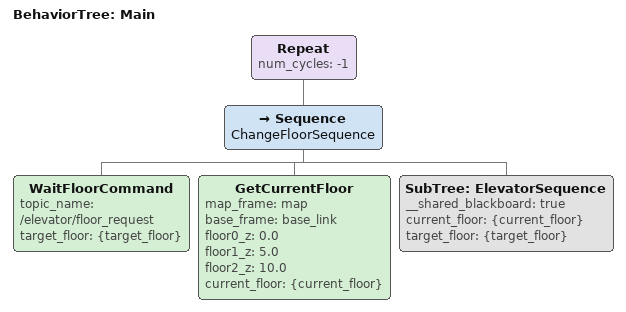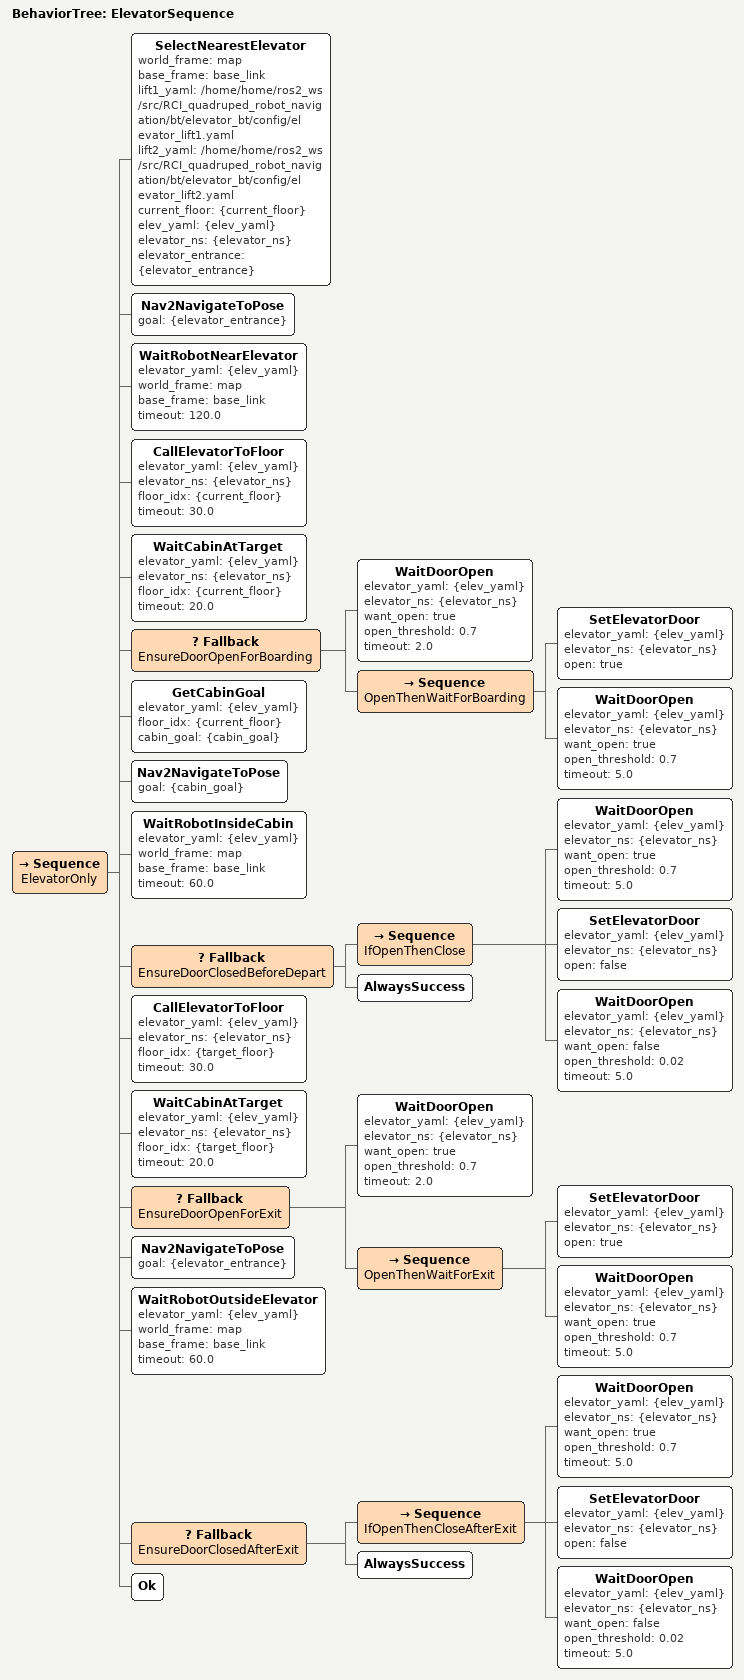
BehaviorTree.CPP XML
<?xml version="1.0"?>
<root main_tree_to_execute="Main">

  <BehaviorTree ID="Main">
    <Repeat num_cycles="-1">
      <Sequence name="ChangeFloorSequence">
        <WaitFloorCommand
            topic_name="/elevator/floor_request"
            target_floor="{target_floor}"/>

        <GetCurrentFloor
            map_frame="map"
            base_frame="base_link"
            floor0_z="0.0"
            floor1_z="5.0"
            floor2_z="10.0"
            current_floor="{current_floor}"/>

        <SubTree ID="ElevatorSequence"
                __shared_blackboard="true"
                current_floor="{current_floor}"
                target_floor="{target_floor}" />
      </Sequence>
    </Repeat>
  </BehaviorTree>

  <BehaviorTree ID="ElevatorSequence">
    <Sequence name="ElevatorOnly">

      <SelectNearestElevator
          world_frame="map"
          base_frame="base_link"
          lift1_yaml="/home/home/ros2_ws/src/RCI_quadruped_robot_navigation/bt/elevator_bt/config/elevator_lift1.yaml"
          lift2_yaml="/home/home/ros2_ws/src/RCI_quadruped_robot_navigation/bt/elevator_bt/config/elevator_lift2.yaml"
          current_floor="{current_floor}"
          elev_yaml="{elev_yaml}"
          elevator_ns="{elevator_ns}"
          elevator_entrance="{elevator_entrance}"/>

      <Nav2NavigateToPose goal="{elevator_entrance}"/>

      <WaitRobotNearElevator
          elevator_yaml="{elev_yaml}"
          world_frame="map"
          base_frame="base_link"
          timeout="120.0"/>

      <CallElevatorToFloor
          elevator_yaml="{elev_yaml}"
          elevator_ns="{elevator_ns}"
          floor_idx="{current_floor}"
          timeout="30.0"/>

      <WaitCabinAtTarget
          elevator_yaml="{elev_yaml}"
          elevator_ns="{elevator_ns}"
          floor_idx="{current_floor}"
          timeout="20.0"/>

      <Fallback name="EnsureDoorOpenForBoarding">
        <WaitDoorOpen
            elevator_yaml="{elev_yaml}"
            elevator_ns="{elevator_ns}"
            want_open="true"
            open_threshold="0.7"
            timeout="2.0"/>
        <Sequence name="OpenThenWaitForBoarding">
          <SetElevatorDoor
              elevator_yaml="{elev_yaml}"
              elevator_ns="{elevator_ns}"
              open="true"/>
          <WaitDoorOpen
              elevator_yaml="{elev_yaml}"
              elevator_ns="{elevator_ns}"
              want_open="true"
              open_threshold="0.7"
              timeout="5.0"/>
        </Sequence>
      </Fallback>

      <GetCabinGoal
        elevator_yaml="{elev_yaml}"
        floor_idx="{current_floor}"
        cabin_goal="{cabin_goal}"/>

      <Nav2NavigateToPose goal="{cabin_goal}"/>

      <WaitRobotInsideCabin
          elevator_yaml="{elev_yaml}"
          world_frame="map"
          base_frame="base_link"
          timeout="60.0"/>

      <Fallback name="EnsureDoorClosedBeforeDepart">
        <Sequence name="IfOpenThenClose">
          <WaitDoorOpen
              elevator_yaml="{elev_yaml}"
              elevator_ns="{elevator_ns}"
              want_open="true"
              open_threshold="0.7"
              timeout="5.0"/>
          <SetElevatorDoor
              elevator_yaml="{elev_yaml}"
              elevator_ns="{elevator_ns}"
              open="false"/>
          <WaitDoorOpen
              elevator_yaml="{elev_yaml}"
              elevator_ns="{elevator_ns}"
              want_open="false"
              open_threshold="0.02"
              timeout="5.0"/>
        </Sequence>
        <AlwaysSuccess/>
      </Fallback>

      <CallElevatorToFloor
          elevator_yaml="{elev_yaml}"
          elevator_ns="{elevator_ns}"
          floor_idx="{target_floor}"
          timeout="30.0"/>

      <WaitCabinAtTarget
          elevator_yaml="{elev_yaml}"
          elevator_ns="{elevator_ns}"
          floor_idx="{target_floor}"
          timeout="20.0"/>

      <Fallback name="EnsureDoorOpenForExit">
        <WaitDoorOpen
            elevator_yaml="{elev_yaml}"
            elevator_ns="{elevator_ns}"
            want_open="true"
            open_threshold="0.7"
            timeout="2.0"/>
        <Sequence name="OpenThenWaitForExit">
          <SetElevatorDoor
              elevator_yaml="{elev_yaml}"
              elevator_ns="{elevator_ns}"
              open="true"/>
          <WaitDoorOpen
              elevator_yaml="{elev_yaml}"
              elevator_ns="{elevator_ns}"
              want_open="true"
              open_threshold="0.7"
              timeout="5.0"/>
        </Sequence>
      </Fallback>

      <Nav2NavigateToPose goal="{elevator_entrance}"/>

      <WaitRobotOutsideElevator
          elevator_yaml="{elev_yaml}"
          world_frame="map"
          base_frame="base_link"
          timeout="60.0"/>

      <Fallback name="EnsureDoorClosedAfterExit">
        <Sequence name="IfOpenThenCloseAfterExit">
          <WaitDoorOpen
              elevator_yaml="{elev_yaml}"
              elevator_ns="{elevator_ns}"
              want_open="true"
              open_threshold="0.7"
              timeout="5.0"/>
          <SetElevatorDoor
              elevator_yaml="{elev_yaml}"
              elevator_ns="{elevator_ns}"
              open="false"/>
          <WaitDoorOpen
              elevator_yaml="{elev_yaml}"
              elevator_ns="{elevator_ns}"
              want_open="false"
              open_threshold="0.02"
              timeout="5.0"/>
        </Sequence>
        <AlwaysSuccess/>
      </Fallback>

      <Ok/>
    </Sequence>
  </BehaviorTree>

</root>
